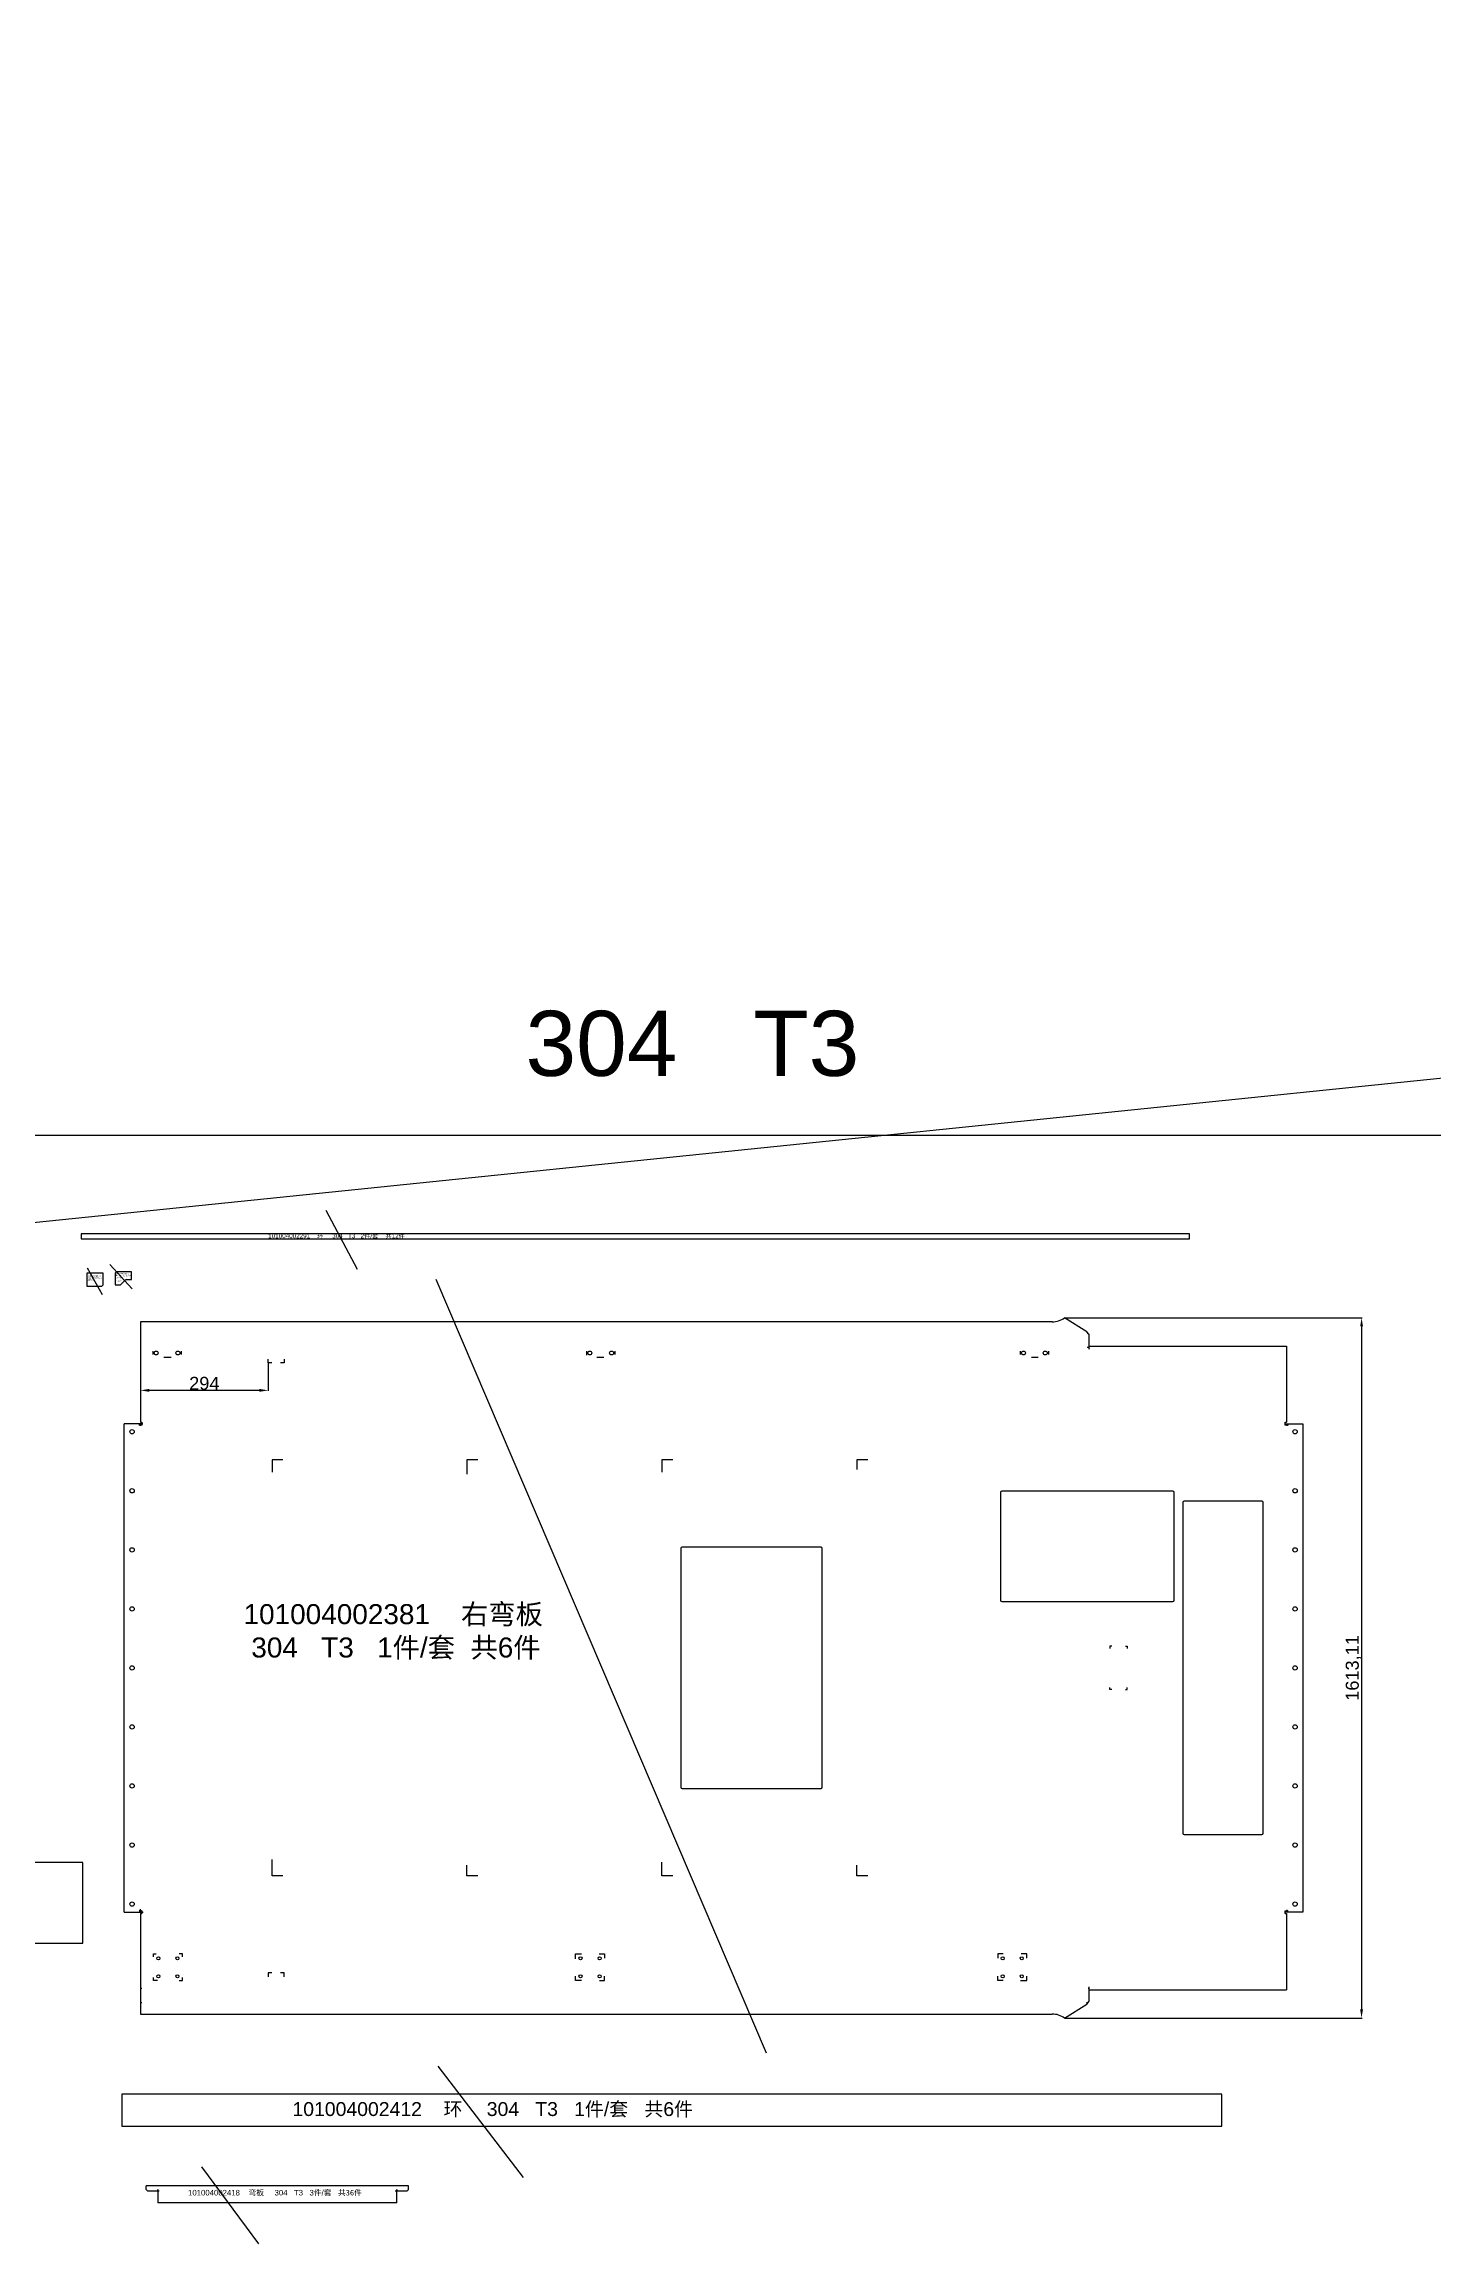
# Model space of a CAD drawing. Extents: x -89772 to 15958, y -15806 to 15762.
# Drawn here: x -53120 to -49922, y 9906 to 14974 of the extents above; entities that cross this region are included whole.
import ezdxf

# ---------------------------------------------------------------- set-up
doc = ezdxf.new("R2010")
doc.units = 0
doc.linetypes.add('CENTERX2', pattern=[20.32, 12.7, -2.54, 2.54, -2.54])
doc.layers.get('0').update_dxf_attribs({"linetype": 'CONTINUOUS'})
doc.layers.get('DEFPOINTS').update_dxf_attribs({"linetype": 'CONTINUOUS'})
doc.styles.get("Standard").update_dxf_attribs({"font": 'arial.ttf'})
doc.dimstyles.new('ISO-25', dxfattribs={"dimtxt": 30, "dimasz": 20, "dimexe": 1.25, "dimexo": 0.625, "dimtad": 1, "dimtxsty": 'STANDARD', "dimcen": 2.5, "dimazin": 3, "dimtfac": 1, "dimtmove": 0, "dimatfit": 3})

# ---------------------------------------------------------------- blocks, each defined once
blk = doc.blocks.new('A$C77535882')
at = {"color": 7, "linetype": 'CONTINUOUS'}
for p, q in [((37, 30), (0, 30)), ((0, 30), (0, 0)), ((0, 0), (34, 0)), ((37, 3), (37, 30))]:
    blk.add_line(p, q, dxfattribs=at)
at = {"color": 0}
blk.add_line((37, 3), (34, 0), dxfattribs=at)
at = {"color": 3, "insert": (0, 25.1), "char_height": 2.8, "width": 36.061, "attachment_point": 1}
blk.add_mtext('101004000425  {\\fSimSun|b0|i0|c134|p2;板 } ASI304  T3  15{\\fSimSun|b0|i0|c134|p2;件}/{\\fSimSun|b0|i0|c134|p2;套}  {\\fSimSun|b0|i0|c134|p2;共计90件}{\\fSimSun|b0|i0|c134|p2;\\C1; }{\\fSimSun|b0|i0|c134|p2; }', dxfattribs=at)
blk = doc.blocks.new('101004000425-1__板_2287')
at = {"color": 7, "linetype": 'CONTINUOUS'}
for p, q in [((-50469, 12145.6), (-50472, 12142.6)), ((-50472, 12142.6), (-50472, 12115.6)), ((-50472, 12115.6), (-50459.9, 12115.6)), ((-50435, 12145.6), (-50469, 12145.6)), ((-50459.9, 12115.6), (-50449.1, 12126.5)), ((-50446.3, 12127.6), (-50435, 12127.6)), ((-50435, 12127.6), (-50435, 12145.6))]:
    blk.add_line(p, q, dxfattribs=at)
blk.add_arc((-50446.3, 12123.6), 4, 90, 135, dxfattribs=at)
at = {"color": 3, "insert": (-50470.3, 12142.9), "char_height": 2.8, "width": 34.766, "attachment_point": 1}
blk.add_mtext('101004000425-1  {\\fSimSun|b0|i0|c134|p2;板 } 304  T3   1{\\fSimSun|b0|i0|c134|p2;件}/{\\fSimSun|b0|i0|c134|p2;套}  {\\fSimSun|b0|i0|c134|p2;共计6件}{\\fSimSun|b0|i0|c134|p2;\\C1; }{\\fSimSun|b0|i0|c134|p2; }', dxfattribs=at)
at = {"color": 2, "insert": (-50469, 12126), "char_height": 0.84, "width": 15.404, "attachment_point": 1}
blk.add_mtext('{\\fSimSun|b0|i0|c134|p2;本零件仅用于}101004002287{\\fSimSun|b0|i0|c134|p2; }{\\fSimSun|b0|i0|c134|p2;箱体焊接件 中使用 }', dxfattribs=at)
blk = doc.blocks.new('101004002291____环')
at = {"color": 7, "linetype": 'CONTINUOUS'}
for p, q in [((-50550.4, 12233.5), (-50550.4, 12221.5)), ((-47997.7, 12233.5), (-50550.4, 12233.5)), ((-50550.4, 12221.5), (-47997.7, 12221.5)), ((-47997.7, 12221.5), (-47997.7, 12233.5))]:
    blk.add_line(p, q, dxfattribs=at)
at = {"color": 3, "insert": (-50119.7, 12233.5), "char_height": 10.368, "width": 322.968, "attachment_point": 1}
blk.add_mtext('101004002291    {\\fSimSun|b0|i0|c134|p2;环  } 304   T3   2{\\fSimSun|b0|i0|c134|p2;件}/{\\fSimSun|b0|i0|c134|p2;套}    {\\fSimSun|b0|i0|c134|p2;共}12{\\fSimSun|b0|i0|c134|p2;件}', dxfattribs=at)
blk = doc.blocks.new('101004002381____右弯板')
at = {"color": 7, "linetype": 'CONTINUOUS'}
for p, q in [((-50413.8, 12030.6), (-50413.8, 11799.2)), ((-48314, 12030.6), (-50413.8, 12030.6)), ((-48233.6, 12007.6), (-48285.2, 12039.8)), ((-48228.8, 12001.1), (-48233.6, 12007.6)), ((-48228.8, 11968.1), (-48228.8, 12001.1)), ((-48228.2, 11968.1), (-48228.2, 11974.7)), ((-48228.2, 11974.7), (-47773.8, 11974.7)), ((-47773.8, 11974.7), (-47773.8, 11799.2)), ((-50451.3, 10670.7), (-50451.3, 11795.7)), ((-50411.3, 11795.7), (-50451.3, 11795.7)), ((-50417.3, 11792.8), (-50411.3, 11792.8)), ((-50417.3, 11792.7), (-50417.3, 11792.8)), ((-50410.8, 11792.7), (-50417.3, 11792.7)), ((-50413.8, 11799.2), (-50410.8, 11799.2)), ((-50411.3, 11792.8), (-50411.3, 11795.7)), ((-50410.8, 11799.2), (-50410.8, 11792.7)), ((-47776.8, 11799.2), (-47773.8, 11799.2)), ((-47776.8, 11792.7), (-47776.8, 11799.2)), ((-47770.4, 11792.7), (-47776.8, 11792.7)), ((-47776.4, 11792.8), (-47776.4, 11795.7)), ((-47776.4, 11795.7), (-47736.4, 11795.7)), ((-47770.4, 11792.8), (-47776.4, 11792.8)), ((-47770.4, 11792.7), (-47770.4, 11792.8)), ((-47736.4, 11795.7), (-47736.4, 10670.7)), ((-48432.8, 11637.4), (-48432.8, 11389.4)), ((-48035.8, 11640.4), (-48429.8, 11640.4)), ((-48032.8, 11389.4), (-48032.8, 11637.4)), ((-48012.8, 11614.2), (-48012.8, 10852.2)), ((-47830.8, 11617.2), (-48009.8, 11617.2)), ((-47827.8, 10852.2), (-47827.8, 11614.2)), ((-49169.3, 11508.2), (-49169.3, 10958.2)), ((-48846.3, 11511.2), (-49166.3, 11511.2)), ((-48843.3, 10958.2), (-48843.3, 11508.2)), ((-48429.8, 11386.4), (-48035.8, 11386.4)), ((-49166.3, 10955.2), (-48846.3, 10955.2)), ((-48009.8, 10849.2), (-47830.8, 10849.2)), ((-50451.3, 10670.7), (-50411.3, 10670.7)), ((-50417.3, 10673.7), (-50410.8, 10673.7)), ((-50417.3, 10673.6), (-50417.3, 10673.7)), ((-50411.3, 10673.6), (-50417.3, 10673.6)), ((-50413.8, 10667.3), (-50413.8, 10435.8)), ((-50413.8, 10667.3), (-50410.8, 10667.3)), ((-50411.3, 10670.7), (-50411.3, 10673.6)), ((-50410.8, 10673.7), (-50410.8, 10667.3)), ((-47776.8, 10673.7), (-47770.4, 10673.7)), ((-47776.8, 10667.3), (-47776.8, 10673.7)), ((-47776.8, 10667.3), (-47773.8, 10667.3)), ((-47776.4, 10670.7), (-47776.4, 10673.6)), ((-47776.4, 10673.6), (-47770.4, 10673.6)), ((-47736.4, 10670.7), (-47776.4, 10670.7)), ((-47773.8, 10667.3), (-47773.8, 10491.8)), ((-47770.4, 10673.6), (-47770.4, 10673.7)), ((-48228.8, 10465.3), (-48228.8, 10498.4)), ((-48228.2, 10491.8), (-48228.2, 10498.4)), ((-48228.2, 10491.8), (-47773.8, 10491.8)), ((-48285.2, 10426.7), (-48233.6, 10458.8)), ((-48233.6, 10458.8), (-48228.8, 10465.3)), ((-50413.8, 10435.8), (-48314, 10435.8))]:
    blk.add_line(p, q, dxfattribs=at)
at = {"color": 6, "linetype": 'CENTERX2'}
for p, q in [((-50413.8, 12004.4), (-50412, 12004.4)), ((-50413.8, 11971.9), (-50412, 11971.9)), ((-48233.4, 12004.4), (-48231.2, 12004.4)), ((-48233.4, 11971.9), (-48228.8, 11971.9)), ((-50414.1, 11790.6), (-50414.1, 11792.7)), ((-50410.8, 11795.9), (-50408.9, 11795.9)), ((-47777.7, 11795.9), (-47776.8, 11795.9)), ((-47773.6, 11792.7), (-47773.6, 11791.2)), ((-50414.1, 10673.7), (-50414.1, 10677.1)), ((-50410.8, 10670.5), (-50407.9, 10670.5)), ((-47777.7, 10670.5), (-47776.8, 10670.5)), ((-47773.6, 10676.1), (-47773.6, 10673.7)), ((-50411.2, 10494.5), (-50413.8, 10494.5)), ((-48228.8, 10494.5), (-48231, 10494.5)), ((-50413.8, 10462.1), (-50411.2, 10462.1)), ((-48235, 10462.1), (-48231.2, 10462.1))]:
    blk.add_line(p, q, dxfattribs=at)
at = {"color": 6, "linetype": 'CONTINUOUS'}
for p, q in [((-50385.3, 11962.9), (-50385.3, 11954.8)), ((-50320.3, 11962.9), (-50320.3, 11954.8)), ((-49386.3, 11962.9), (-49386.3, 11953.7)), ((-49321.3, 11962.9), (-49321.3, 11954.8)), ((-48387.3, 11962.9), (-48387.3, 11954.8)), ((-48322.3, 11962.9), (-48322.3, 11954.8)), ((-50360.5, 11948.7), (-50343.6, 11948.7)), ((-50119.8, 11935.7), (-50119.8, 11944.7)), ((-50111.1, 11935.7), (-50119.8, 11935.7)), ((-50082.8, 11935.7), (-50091.2, 11935.7)), ((-50082.8, 11944.7), (-50082.8, 11935.7)), ((-49362.6, 11948.7), (-49346.4, 11948.7)), ((-48361.5, 11948.7), (-48346, 11948.7)), ((-50085.8, 11712.2), (-50110.8, 11712.2)), ((-50110.8, 11712.2), (-50110.8, 11684.2)), ((-49636.8, 11712.2), (-49661.8, 11712.2)), ((-49661.8, 11712.2), (-49661.8, 11679.5)), ((-49187.8, 11712.2), (-49212.8, 11712.2)), ((-49212.8, 11712.2), (-49212.8, 11684.2)), ((-48738.8, 11712.2), (-48763.8, 11712.2)), ((-48763.8, 11712.2), (-48763.8, 11690.3)), ((-50110.8, 10754.2), (-50110.8, 10791.7)), ((-50085.8, 10754.2), (-50110.8, 10754.2)), ((-49661.8, 10754.2), (-49661.8, 10778.9)), ((-49636.8, 10754.2), (-49661.8, 10754.2)), ((-49212.8, 10754.2), (-49212.8, 10786)), ((-49187.8, 10754.2), (-49212.8, 10754.2)), ((-48763.8, 10754.2), (-48763.8, 10778.9)), ((-48738.8, 10754.2), (-48763.8, 10754.2)), ((-50384.3, 10567.4), (-50384.3, 10574.3)), ((-50384.3, 10574.3), (-50377.5, 10574.3)), ((-50317.3, 10574.3), (-50324.7, 10574.3)), ((-50317.3, 10567.4), (-50317.3, 10574.3)), ((-49411.8, 10563.1), (-49411.8, 10574.3)), ((-49411.8, 10574.3), (-49397.8, 10574.3)), ((-49357.7, 10574.3), (-49344.8, 10574.3)), ((-49344.8, 10574.3), (-49344.8, 10564.3)), ((-48426.9, 10574.3), (-48439.3, 10574.3)), ((-48439.3, 10574.3), (-48439.3, 10564.3)), ((-48372.3, 10574.3), (-48385.5, 10574.3)), ((-48372.3, 10564.3), (-48372.3, 10574.3)), ((-50384.3, 10512.8), (-50384.3, 10520.2)), ((-50374.8, 10512.8), (-50384.3, 10512.8)), ((-50324.7, 10512.8), (-50317.3, 10512.8)), ((-50317.3, 10512.8), (-50317.3, 10520.2)), ((-50111.1, 10530.8), (-50119.8, 10530.8)), ((-50119.8, 10530.8), (-50119.8, 10521.7)), ((-50082.8, 10530.8), (-50091.2, 10530.8)), ((-50082.8, 10521.7), (-50082.8, 10530.8)), ((-49411.8, 10512.8), (-49411.8, 10523.2)), ((-49397.8, 10512.8), (-49411.8, 10512.8)), ((-49356.4, 10512.8), (-49344.8, 10512.8)), ((-49344.8, 10512.8), (-49344.8, 10523.2)), ((-48439.3, 10512.8), (-48439.3, 10523.2)), ((-48426.9, 10512.8), (-48439.3, 10512.8)), ((-48386.9, 10512.8), (-48372.3, 10512.8)), ((-48372.3, 10512.8), (-48372.3, 10523.2))]:
    blk.add_line(p, q, dxfattribs=at)
at = {"color": 1, "linetype": 'CONTINUOUS'}
for p, q in [((-48176, 11283.2), (-48180.8, 11283.2)), ((-48180.8, 11283.2), (-48180.8, 11278.2)), ((-48145.2, 11283.2), (-48140.8, 11283.2)), ((-48140.8, 11283.2), (-48140.8, 11278.2)), ((-48180.8, 11183.2), (-48180.8, 11188.2)), ((-48176, 11183.2), (-48180.8, 11183.2)), ((-48145.2, 11183.2), (-48140.8, 11183.2)), ((-48140.8, 11183.2), (-48140.8, 11188.2))]:
    blk.add_line(p, q, dxfattribs=at)
at = {"color": 7, "linetype": 'CONTINUOUS'}
for centre, radius in [((-50377.8, 11958.7), 4.5), ((-50327.8, 11958.7), 4.5), ((-49378.8, 11958.7), 4.5), ((-49328.8, 11958.7), 4.5), ((-48379.8, 11958.7), 4.5), ((-48329.8, 11958.7), 4.5), ((-50433.3, 11777.2), 5), ((-47754.4, 11777.2), 5), ((-50433.3, 11641.2), 5), ((-47754.4, 11641.2), 5), ((-50433.3, 11505.2), 5), ((-47754.4, 11505.2), 5), ((-50433.3, 11369.2), 5), ((-47754.4, 11369.2), 5), ((-50433.3, 11233.2), 5), ((-47754.4, 11233.2), 5), ((-50433.3, 11097.2), 5), ((-47754.4, 11097.2), 5), ((-50433.3, 10961.2), 5), ((-47754.4, 10961.2), 5), ((-50433.3, 10825.2), 5), ((-47754.4, 10825.2), 5), ((-50433.3, 10689.2), 5), ((-47754.4, 10689.2), 5), ((-50372.8, 10564.3), 3.5), ((-50328.8, 10564.3), 3.5), ((-49400.3, 10564.3), 3.5), ((-49356.3, 10564.3), 3.5), ((-48427.8, 10564.3), 3.5), ((-48383.8, 10564.3), 3.5), ((-50372.8, 10522.8), 3.5), ((-50328.8, 10522.8), 3.5), ((-49400.3, 10522.8), 3.5), ((-49356.3, 10522.8), 3.5), ((-48427.8, 10522.8), 3.5), ((-48383.8, 10522.8), 3.5)]:
    blk.add_circle(centre, radius, dxfattribs=at)
for centre, radius, start, end in [((-48314, 12080.6), 50, 270, 305.291), ((-48228.5, 11968.1), 0.3, 180, 0), ((-48429.8, 11637.4), 3, 90, 180), ((-48035.8, 11637.4), 3, 0, 90), ((-48009.8, 11614.2), 3, 90, 180), ((-47830.8, 11614.2), 3, 0, 90), ((-49166.3, 11508.2), 3, 90, 180), ((-48846.3, 11508.2), 3, 0, 90), ((-48429.8, 11389.4), 3, 180, 270), ((-48035.8, 11389.4), 3, 270, 0), ((-49166.3, 10958.2), 3, 180, 270), ((-48846.3, 10958.2), 3, 270, 0), ((-48009.8, 10852.2), 3, 180, 270), ((-47830.8, 10852.2), 3, 270, 0), ((-48228.5, 10498.4), 0.3, 0, 180), ((-48314, 10385.8), 50, 54.709, 90)]:
    blk.add_arc(centre, radius, start, end, dxfattribs=at)
at = {"color": 3, "insert": (-50176.6, 11380.1), "char_height": 46.08, "width": 720.932, "attachment_point": 1}
blk.add_mtext('101004002381    {\\fSimSun|b0|i0|c134|p2;右弯板  } 304   T3   1{\\fSimSun|b0|i0|c134|p2;件}/{\\fSimSun|b0|i0|c134|p2;套}  {\\fSimSun|b0|i0|c134|p2;共}6{\\fSimSun|b0|i0|c134|p2;件}', dxfattribs=at)
blk = doc.blocks.new('101004002412____环')
at = {"color": 7, "linetype": 'CONTINUOUS'}
for p, q in [((-50456.8, 10251.5), (-50456.8, 10177.5)), ((-47922.9, 10251.5), (-50456.8, 10251.5)), ((-47922.9, 10177.5), (-47922.9, 10251.5)), ((-50456.8, 10177.5), (-47922.9, 10177.5))]:
    blk.add_line(p, q, dxfattribs=at)
at = {"color": 3, "insert": (-50063.9, 10233), "char_height": 32, "width": 1021.083, "attachment_point": 1}
blk.add_mtext('101004002412    {\\fSimSun|b0|i0|c134|p2;环  } 304   T3   1{\\fSimSun|b0|i0|c134|p2;件}/{\\fSimSun|b0|i0|c134|p2;套}   {\\fSimSun|b0|i0|c134|p2;共}6{\\fSimSun|b0|i0|c134|p2;件}', dxfattribs=at)
blk = doc.blocks.new('101004002418____弯板')
at = {"color": 7, "linetype": 'CONTINUOUS'}
for p, q in [((-50400.7, 10031.5), (-50400.7, 10040.5)), ((-49796.7, 10040.5), (-50400.7, 10040.5)), ((-49796.7, 10031.5), (-49796.7, 10040.5)), ((-50400.7, 10031.5), (-50397.7, 10028.5)), ((-50397.7, 10028.5), (-50373.8, 10028.5)), ((-50373.8, 10031.5), (-50373.7, 10031.5)), ((-50373.8, 10028.5), (-50373.8, 10031.5)), ((-50373.7, 10031.5), (-50373.7, 10001)), ((-49823.7, 10001), (-50373.7, 10001)), ((-49823.6, 10031.5), (-49823.7, 10031.5)), ((-49823.7, 10001), (-49823.7, 10031.5)), ((-49823.6, 10031.5), (-49823.6, 10028.5)), ((-49823.6, 10028.5), (-49799.7, 10028.5)), ((-49799.7, 10028.5), (-49796.7, 10031.5))]:
    blk.add_line(p, q, dxfattribs=at)
at = {"color": 6, "linetype": 'CENTERX2'}
for p, q in [((-50373.7, 10028.3), (-50371, 10028.3)), ((-49827.6, 10028.3), (-49823.7, 10028.3))]:
    blk.add_line(p, q, dxfattribs=at)
at = {"color": 3, "insert": (-50304.3, 10030.8), "char_height": 12.8, "width": 410.055, "attachment_point": 1}
blk.add_mtext('101004002418    {\\fSimSun|b0|i0|c134|p2;弯板  } 304   T3   3{\\fSimSun|b0|i0|c134|p2;件}/{\\fSimSun|b0|i0|c134|p2;套}   {\\fSimSun|b0|i0|c134|p2;共36件}', dxfattribs=at)
blk = doc.blocks.new('210090120-1__圆管')
at = {"color": 7, "linetype": 'CONTINUOUS'}
for p, q in [((-50546.4, 10785.3), (-51476.8, 10785.3)), ((-51476.8, 10785.3), (-51476.8, 10599.3)), ((-50546.4, 10599.3), (-50546.4, 10785.3)), ((-51476.8, 10599.3), (-50546.4, 10599.3))]:
    blk.add_line(p, q, dxfattribs=at)
at = {"color": 3, "insert": (-51272.7, 10704.6), "char_height": 18.432, "width": 599.669, "attachment_point": 1}
blk.add_mtext('210090120-1{\\fSimSun|b0|i0|c134|p2;  圆管  } 304   T3   1{\\fSimSun|b0|i0|c134|p2;件}/{\\fSimSun|b0|i0|c134|p2;套}  {\\fSimSun|b0|i0|c134|p2;共}12{\\fSimSun|b0|i0|c134|p2;件}', dxfattribs=at)
blk = doc.blocks.new('*D185')
at = {"color": 0}
for p, q in [((-50768, 12039.8), (-50083.3, 12039.8)), ((-50084.5, 12019.8), (-50084.5, 10446.7)), ((-50768, 10426.7), (-50083.3, 10426.7))]:
    blk.add_line(p, q, dxfattribs=at)
for points in [[(-50087.8, 12019.8), (-50081.2, 12019.8), (-50084.5, 12039.8)], [(-50087.8, 10446.7), (-50081.2, 10446.7), (-50084.5, 10426.7)]]:
    blk.add_solid(points, dxfattribs=at)
at = {"layer": 'DEFPOINTS', "color": 0}
for p in [(-50768.6, 12039.8), (-50768.6, 10426.7), (-50084.5, 10426.7)]:
    blk.add_point(p, dxfattribs=at)
at = {"color": 0, "insert": (-50103.2, 11233.2), "char_height": 30, "attachment_point": 5, "rotation": 90}
blk.add_mtext('1613,11', dxfattribs=at)
blk = doc.blocks.new('*D205')
at = {"color": 0}
for p, q in [((-52897.3, 11935), (-52897.3, 11871.3)), ((-52603.3, 11935), (-52603.3, 11871.3)), ((-52623.3, 11872.5), (-52877.3, 11872.5))]:
    blk.add_line(p, q, dxfattribs=at)
for points in [[(-52877.3, 11875.9), (-52877.3, 11869.2), (-52897.3, 11872.5)], [(-52623.3, 11875.9), (-52623.3, 11869.2), (-52603.3, 11872.5)]]:
    blk.add_solid(points, dxfattribs=at)
at = {"layer": 'DEFPOINTS', "color": 0}
for p in [(-52897.3, 11935.7), (-52603.3, 11935.7), (-52897.3, 11872.5)]:
    blk.add_point(p, dxfattribs=at)
at = {"color": 0, "insert": (-52750.3, 11888.5), "char_height": 30, "attachment_point": 5}
blk.add_mtext('294', dxfattribs=at)

msp = doc.modelspace()

# ---------------------------------------------------------------- linework, layer by layer
at = {"color": 2}
msp.add_line((-71447.723, 10384.162), (-26652.134, 14973.949), dxfattribs=at)
at = {"color": 1}
for p, q in [((-89772.475, 12460.351), (15958.459, 12460.351)), ((-52470.341, 12287.479), (-52398.244, 12151.392)), ((-52968.155, 12162.665), (-52916.639, 12106.332)), ((-53020.094, 12154.647), (-52985.679, 12093.673)), ((-52217.34, 12128.771), (-51455.804, 10346.693)), ((-52212.385, 10315.799), (-52015.496, 10059.683)), ((-52756.802, 10083.672), (-52625.772, 9906.176))]:
    msp.add_line(p, q, dxfattribs=at)

# ---------------------------------------------------------------- block references
for name in ['101004002291____环', '101004000425-1__板_2287', '101004002381____右弯板', '210090120-1__圆管', '101004002412____环', '101004002418____弯板']:
    msp.add_blockref(name, (-2483.441, 0), dxfattribs=at)
msp.add_blockref('A$C77535882', (-53020.733, 12112.284))

# ---------------------------------------------------------------- texts
at = {"color": 1, "insert": (-52010.26, 12746.924), "char_height": 150, "width": 905.24209, "attachment_point": 1}
msp.add_mtext('304   T3', dxfattribs=at)

# ---------------------------------------------------------------- dimensions: what is measured, and where the dimension line sits
at = {"color": 1}
dim = msp.add_linear_dim(base=(-50084.508, 10426.659), p1=(-50768.597, 12039.772), p2=(-50768.597, 10426.659), angle=90, dimstyle='ISO-25', dxfattribs=at)
dim.commit()
dim.dimension.update_dxf_attribs({"geometry": '*D185', "text_midpoint": (-50103.161, 11233.215)})
dim = msp.add_linear_dim(base=(-52897.283, 11872.534), p1=(-52603.283, 11935.671), p2=(-52897.283, 11935.671), dimstyle='ISO-25', dxfattribs=at)
dim.commit()
dim.dimension.update_dxf_attribs({"geometry": '*D205', "text_midpoint": (-52750.283, 11888.476)})

doc.saveas('drawing.dxf')
